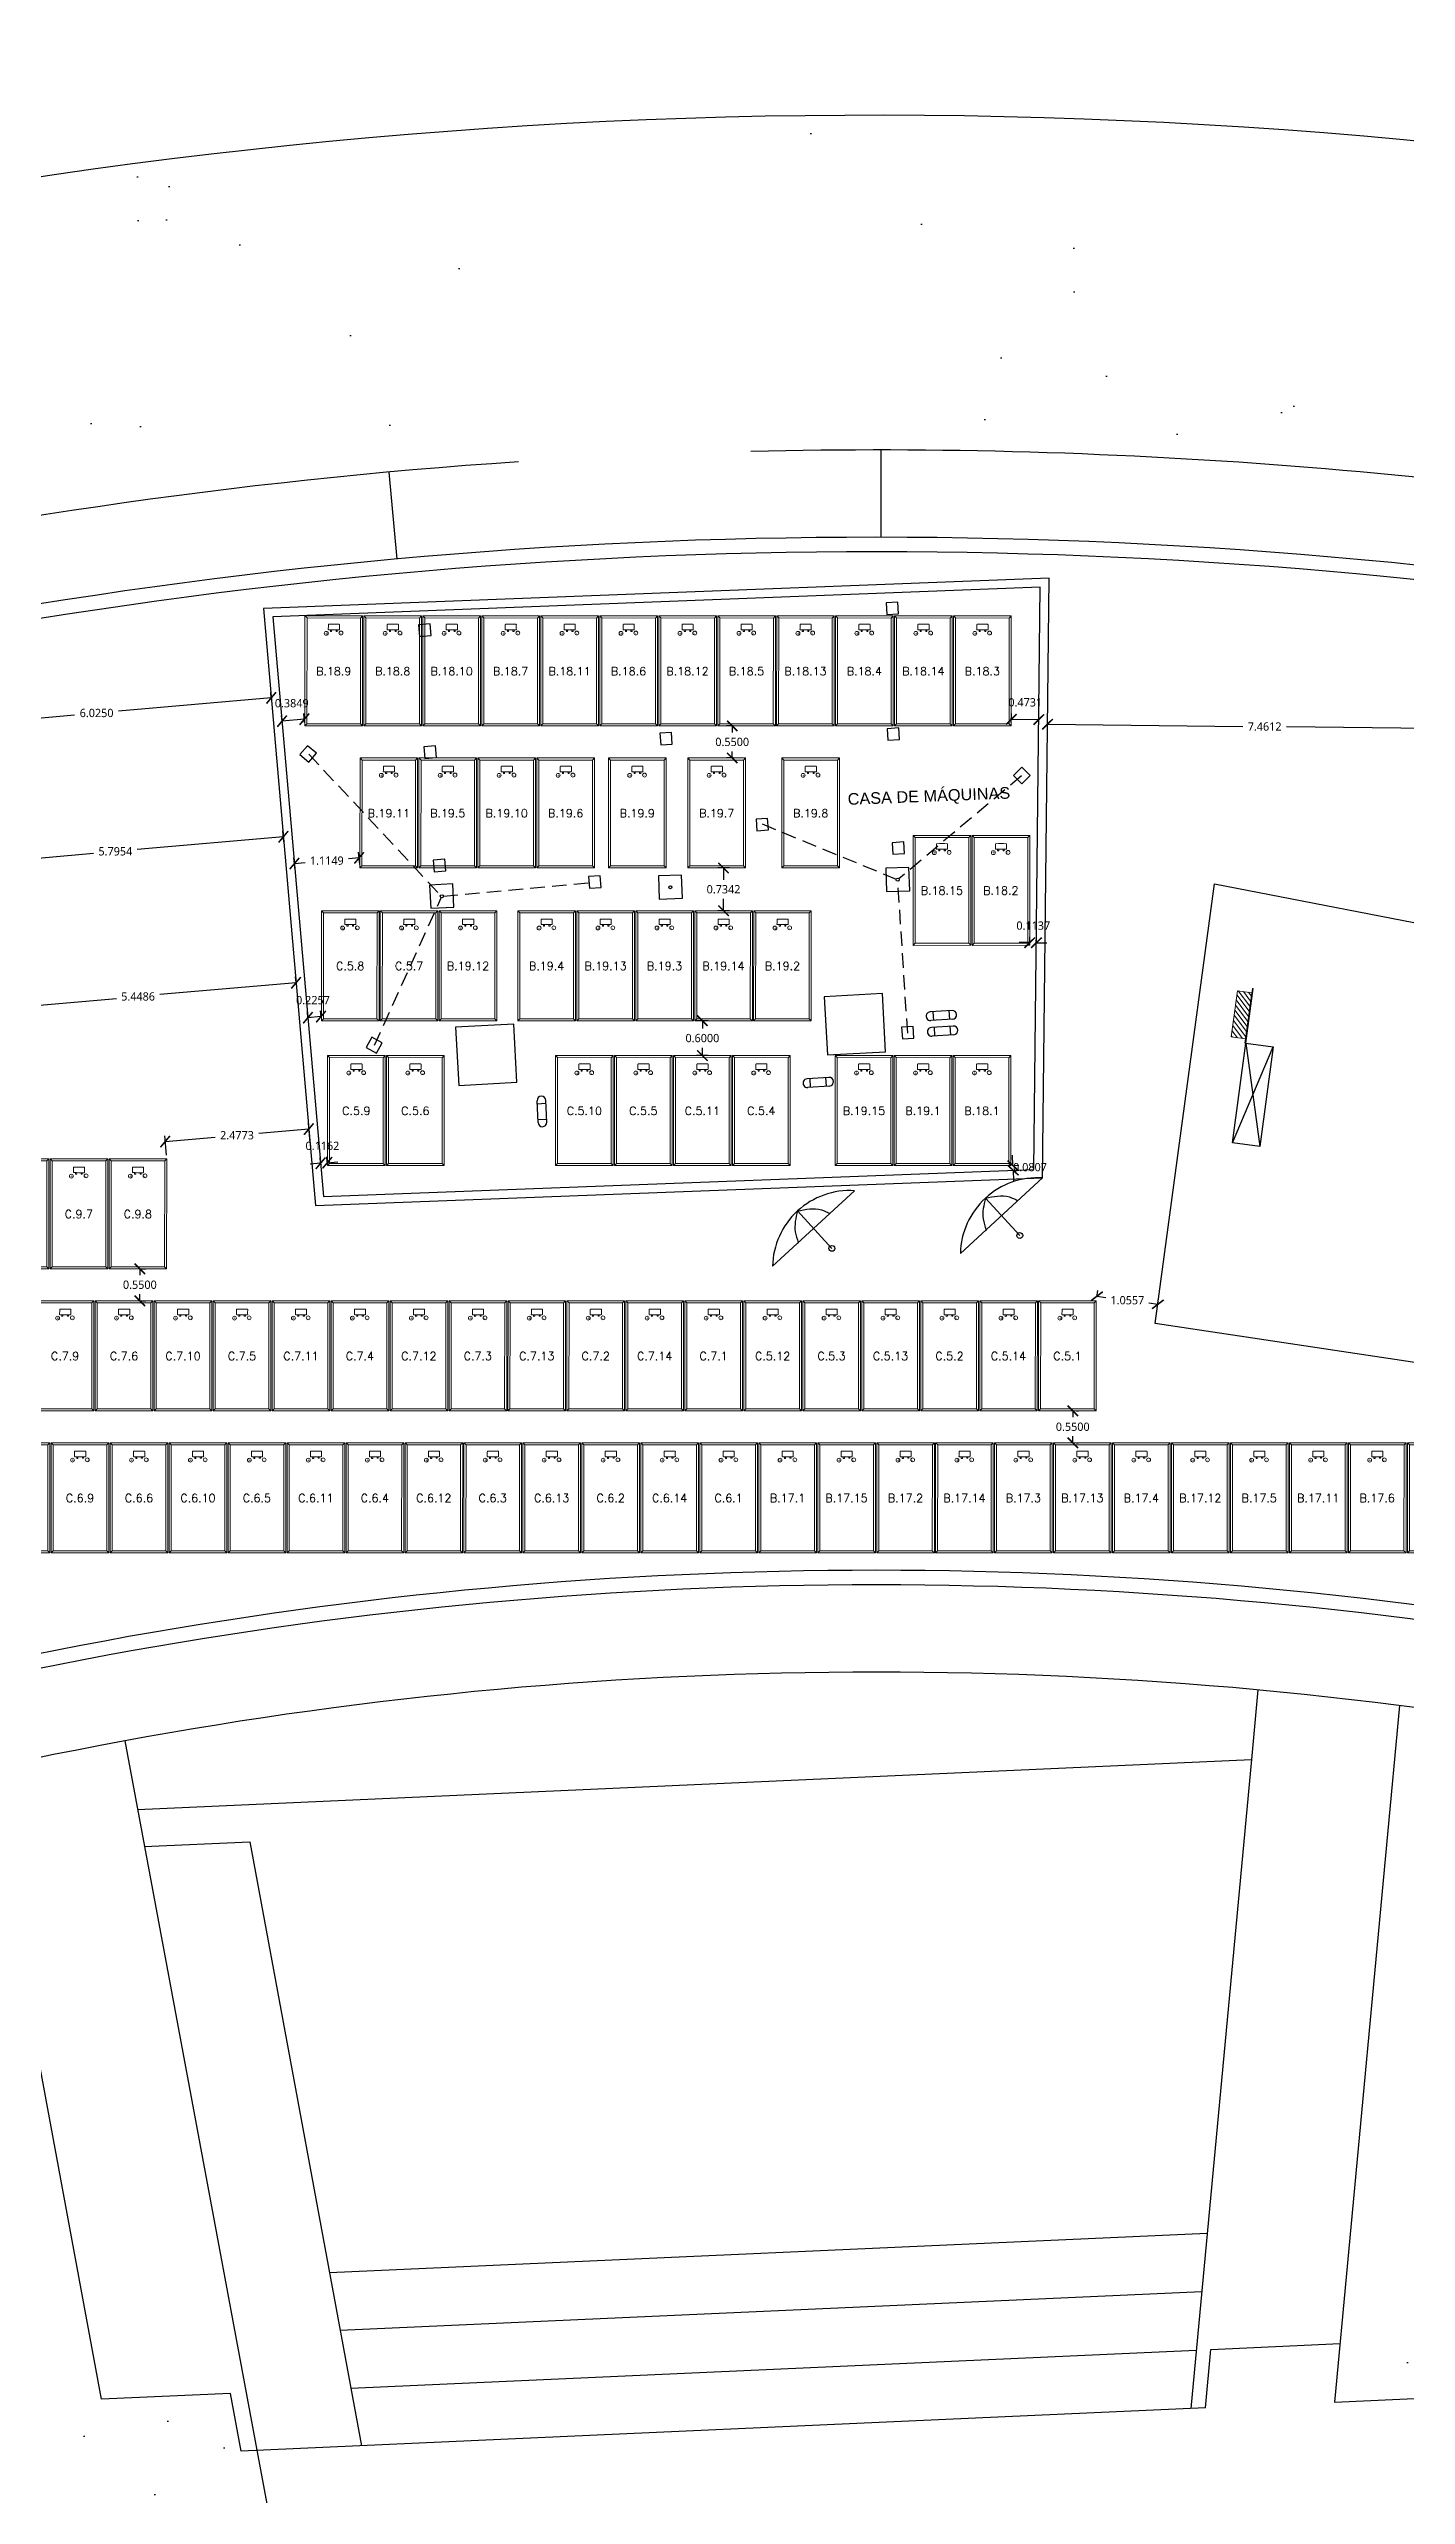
# Model space of a CAD drawing. Header units: metres. Extents: x 399 to 2240, y -1398 to 399.
# Drawn here: x 1957.13 to 1980.45, y -1216.19 to -1174.16 of the extents above; entities that cross this region are included whole.
import ezdxf

# ---------------------------------------------------------------- set-up
doc = ezdxf.new("R2010")
doc.units = ezdxf.units.M
doc.header["$MEASUREMENT"] = 0
doc.linetypes.add('HIDDEN', pattern=[0.375, 0.25, -0.125])
doc.layers.get('0').update_dxf_attribs({"linetype": 'CONTINUOUS'})
doc.layers.get('Defpoints').update_dxf_attribs({"linetype": 'CONTINUOUS'})
for name, color, linetype in [('ARQUITETURA', 253, 'CONTINUOUS'), ('Cota', 10, 'CONTINUOUS'), ('MÓDULOS FV', 7, 'CONTINUOUS'), ('SHAFT', 6, 'CONTINUOUS')]:
    doc.layers.add(name, color=color, linetype=linetype)
for name, color, linetype, lineweight in [('MOD_ALOCADOS_A', 5, 'CONTINUOUS', 9), ('MODULOS_PV', 2, 'CONTINUOUS', 9), ('String Box', 3, 'CONTINUOUS', 9)]:
    doc.layers.add(name, color=color, linetype=linetype, lineweight=lineweight)
doc.styles.add('ENGECAD', font='arial.ttf')
doc.styles.add('R120-500', font='romans.shx', dxfattribs={"height": 1.5})
doc.styles.add('Verdana', font='ebrima.ttf', dxfattribs={"height": 0.142547})
doc.dimstyles.get("Standard").update_dxf_attribs({"dimtxt": 0.18, "dimasz": 0.18, "dimexe": 0.18, "dimexo": 0.0625, "dimgap": 0.09, "dimtad": 0, "dimtih": 1, "dimtoh": 1, "dimdec": 4, "dimzin": 0, "dimdsep": 46, "dimtxsty": 'Standard', "dimcen": 0.09, "dimadec": 0, "dimazin": 0, "dimtfac": 1, "dimtdec": 4, "dimtofl": 0, "dimtmove": 0, "dimatfit": 3, "dimfxl": 1, "dimtolj": 1, "dimtzin": 0, "dimarcsym": 0})
pattern_1 = [(350.62296, (1466.5355, -762.2295), (4.08992, 4.08927), [0, -4.56, 0, -5.1, 0, -4.875]), (320.623, (1466.5355, -762.2295), (9.808834, 1.91215), [0, -2.46, 0, -4.11, 0, -1.575]), (280.62296, (1464.013, -759.536), (6.39856, -6.807323), [0, -1.5, 0, -5.4, 0, -7.05]), (270.623, (1464.013, -759.536), (8.08648, -4.78256), [0, -0.75, 0, -3.54, 0, -4.05])]

# ---------------------------------------------------------------- blocks, each defined once
blk = doc.blocks.new('modulo')
at = {"layer": 'MODULOS_PV', "color": 8}
for p, q in [((-0.751, 2.014), (-0.753, 2.063)), ((-1.381, 1.342), (-1.43, 1.34)), ((0.577, 0.769), (0.626, 0.771)), ((-0.053, 0.097), (-0.051, 0.048))]:
    blk.add_line(p, q, dxfattribs=at)
for points in [[(-1.43, 1.34), (-0.753, 2.063), (0.626, 0.771), (-0.051, 0.048)], [(-1.381, 1.342), (-0.751, 2.014), (0.577, 0.769), (-0.053, 0.097)]]:
    blk.add_lwpolyline(points, close=True, dxfattribs=at)
for points in [[(-0.956, 1.498), (-0.935, 1.478), (-0.922, 1.492), (-0.943, 1.512)], [(-0.878, 1.581), (-0.857, 1.562), (-0.87, 1.548), (-0.891, 1.567)]]:
    blk.add_lwpolyline(points, dxfattribs=at)
at = {"layer": 'MODULOS_PV', "color": 1}
blk.add_circle((-0.963, 1.403), 0.0332, dxfattribs=at)
at = {"layer": 'MODULOS_PV', "color": 8}
blk.add_circle((-0.793, 1.591), 0.0332, dxfattribs=at)
blk.add_open_spline([(-0.986, 1.473), (-1.006, 1.493), (-1.027, 1.512), (-1.048, 1.532), (-1.048, 1.532), (-1.049, 1.534), (-1.049, 1.536), (-1.048, 1.538), (-1.048, 1.539), (-1.007, 1.583), (-0.966, 1.627), (-0.925, 1.67), (-0.924, 1.671), (-0.922, 1.672), (-0.919, 1.672), (-0.918, 1.671), (-0.917, 1.671), (-0.897, 1.652), (-0.876, 1.632), (-0.855, 1.613), (-0.855, 1.612), (-0.854, 1.611), (-0.854, 1.608), (-0.855, 1.606), (-0.855, 1.605), (-0.896, 1.561), (-0.937, 1.518), (-0.978, 1.474), (-0.979, 1.473), (-0.981, 1.472), (-0.984, 1.472), (-0.985, 1.473), (-0.986, 1.473)], degree=3, knots=[0, 0, 0, 0, 1, 1, 1, 1.002534, 1.003925, 1.008052, 1.008052, 1.008052, 2.008052, 2.008052, 2.008052, 2.012179, 2.01357, 2.016104, 2.016104, 2.016104, 3.016104, 3.016104, 3.016104, 3.018638, 3.02003, 3.024156, 3.024156, 3.024156, 4.024156, 4.024156, 4.024156, 4.028283, 4.029675, 4.032208, 4.032208, 4.032208, 4.032208], dxfattribs=at)
at = {"layer": 'MODULOS_PV', "color": 1, "insert": (-0.997, 1.409), "char_height": 0.0572, "width": 0.10748, "attachment_point": 1, "rotation": 46.8722}
blk.add_mtext('+', dxfattribs=at)
at = {"layer": 'MODULOS_PV', "color": 8, "insert": (-0.827, 1.597), "char_height": 0.0572, "width": 0.10748, "attachment_point": 1, "rotation": 46.8722}
blk.add_mtext('-', dxfattribs=at)
blk = doc.blocks.new('_ArchTick')
at = {"color": 0, "linetype": 'ByBlock', "const_width": 0.15}
blk.add_lwpolyline([(-0.5, -0.5), (0.5, 0.5)], dxfattribs=at)
blk = doc.blocks.new('*D1115')
at = {"layer": 'Cota', "color": 0, "lineweight": -2, "transparency": 16777216}
for p, q in [((1974.286, -1185.765), (1974.287, -1185.662)), ((1974.286, -1185.762), (1977.641, -1185.799)), ((1981.747, -1185.843), (1978.393, -1185.807)), ((1981.747, -1185.846), (1981.748, -1185.743))]:
    blk.add_line(p, q, dxfattribs=at)
at = {"layer": 'Defpoints', "color": 0, "transparency": 16777216}
for p in [(1974.286, -1185.762), (1974.286, -1185.827), (1981.746, -1185.909)]:
    blk.add_point(p, dxfattribs=at)
at = {"layer": 'Cota', "color": 0, "lineweight": -2, "transparency": 16777216, "xscale": 0.18, "yscale": 0.18, "zscale": 0.18}
for p, rotation in [((1974.286, -1185.762), 179.3739300210051), ((1981.747, -1185.843), 359.3739300210051)]:
    blk.add_blockref('_ArchTick', p, dxfattribs=dict(at, rotation=rotation))
at = {"layer": 'Cota', "color": 0, "transparency": 16777216, "insert": (1978.017, -1185.803), "char_height": 0.1425, "attachment_point": 5, "style": 'Verdana'}
blk.add_mtext('\\A1;7.4612', dxfattribs=at)
blk = doc.blocks.new('*D1116')
at = {"layer": 'Cota', "color": 0, "lineweight": -2, "transparency": 16777216}
for p, q in [((1961.14, -1185.763), (1961.127, -1185.61)), ((1961.523, -1185.73), (1961.51, -1185.577)), ((1961.519, -1185.676), (1961.135, -1185.71))]:
    blk.add_line(p, q, dxfattribs=at)
at = {"layer": 'Defpoints', "color": 0, "transparency": 16777216}
for p in [(1961.135, -1185.71), (1961.145, -1185.826), (1961.529, -1185.792)]:
    blk.add_point(p, dxfattribs=at)
at = {"layer": 'Cota', "color": 0, "lineweight": -2, "transparency": 16777216, "xscale": 0.18, "yscale": 0.18, "zscale": 0.18}
for p, rotation in [((1961.135, -1185.71), 184.9795031163416), ((1961.519, -1185.676), 4.979503116341633)]:
    blk.add_blockref('_ArchTick', p, dxfattribs=dict(at, rotation=rotation))
at = {"layer": 'Cota', "color": 0, "transparency": 16777216, "insert": (1961.302, -1185.402), "char_height": 0.1425, "attachment_point": 5, "style": 'Verdana'}
blk.add_mtext('\\A1;0.3849', dxfattribs=at)
blk = doc.blocks.new('*D1117')
at = {"layer": 'Cota', "color": 0, "lineweight": -2, "transparency": 16777216}
for p, q in [((1973.663, -1185.73), (1973.665, -1185.577)), ((1974.137, -1185.735), (1974.138, -1185.582)), ((1973.664, -1185.677), (1974.137, -1185.682))]:
    blk.add_line(p, q, dxfattribs=at)
at = {"layer": 'Defpoints', "color": 0, "transparency": 16777216}
for p in [(1973.663, -1185.792), (1974.136, -1185.797), (1974.137, -1185.682)]:
    blk.add_point(p, dxfattribs=at)
at = {"layer": 'Cota', "color": 0, "lineweight": -2, "transparency": 16777216, "xscale": 0.18, "yscale": 0.18, "zscale": 0.18}
for p, rotation in [((1973.664, -1185.677), 179.3738362787324), ((1974.137, -1185.682), 359.3738362787325)]:
    blk.add_blockref('_ArchTick', p, dxfattribs=dict(at, rotation=rotation))
at = {"layer": 'Cota', "color": 0, "transparency": 16777216, "insert": (1973.904, -1185.387), "char_height": 0.1425, "attachment_point": 5, "style": 'Verdana'}
blk.add_mtext('\\A1;0.4731', dxfattribs=at)
blk = doc.blocks.new('*D1118')
at = {"layer": 'Cota', "color": 0, "lineweight": -2, "transparency": 16777216}
for p, q in [((1961.358, -1188.267), (1961.34, -1188.056)), ((1961.348, -1188.156), (1961.534, -1188.139)), ((1962.459, -1188.059), (1962.274, -1188.075)), ((1962.469, -1188.17), (1962.45, -1187.959))]:
    blk.add_line(p, q, dxfattribs=at)
at = {"layer": 'Defpoints', "color": 0, "transparency": 16777216}
for p in [(1961.348, -1188.156), (1961.363, -1188.329), (1962.474, -1188.232)]:
    blk.add_point(p, dxfattribs=at)
at = {"layer": 'Cota', "color": 0, "lineweight": -2, "transparency": 16777216, "xscale": 0.18, "yscale": 0.18, "zscale": 0.18}
for p, rotation in [((1961.348, -1188.156), 184.9795031163366), ((1962.459, -1188.059), 4.979503116336517)]:
    blk.add_blockref('_ArchTick', p, dxfattribs=dict(at, rotation=rotation))
at = {"layer": 'Cota', "color": 0, "transparency": 16777216, "insert": (1961.904, -1188.107), "char_height": 0.1425, "attachment_point": 5, "style": 'Verdana'}
blk.add_mtext('\\A1;1.1149', dxfattribs=at)
blk = doc.blocks.new('*D1119')
at = {"layer": 'Cota', "color": 0, "lineweight": -2, "transparency": 16777216}
for p, q in [((1961.58, -1190.814), (1961.571, -1190.706)), ((1961.805, -1190.794), (1961.795, -1190.686)), ((1961.804, -1190.786), (1961.579, -1190.805))]:
    blk.add_line(p, q, dxfattribs=at)
at = {"layer": 'Defpoints', "color": 0, "transparency": 16777216}
for p in [(1961.579, -1190.805), (1961.585, -1190.876), (1961.81, -1190.856)]:
    blk.add_point(p, dxfattribs=at)
at = {"layer": 'Cota', "color": 0, "lineweight": -2, "transparency": 16777216, "xscale": 0.18, "yscale": 0.18, "zscale": 0.18}
for p, rotation in [((1961.579, -1190.805), 184.9795031163287), ((1961.804, -1190.786), 4.979503116328683)]:
    blk.add_blockref('_ArchTick', p, dxfattribs=dict(at, rotation=rotation))
at = {"layer": 'Cota', "color": 0, "transparency": 16777216, "insert": (1961.666, -1190.504), "char_height": 0.1425, "attachment_point": 5, "style": 'Verdana'}
blk.add_mtext('\\A1;0.2257', dxfattribs=at)
blk = doc.blocks.new('*D1120')
at = {"layer": 'Cota', "color": 0, "lineweight": -2, "transparency": 16777216}
for p, q in [((1961.796, -1193.294), (1961.788, -1193.206)), ((1961.912, -1193.284), (1961.904, -1193.196)), ((1961.797, -1193.306), (1961.618, -1193.321)), ((1961.913, -1193.296), (1962.092, -1193.28))]:
    blk.add_line(p, q, dxfattribs=at)
at = {"layer": 'Defpoints', "color": 0, "transparency": 16777216}
for p in [(1961.797, -1193.306), (1961.802, -1193.356), (1961.917, -1193.346)]:
    blk.add_point(p, dxfattribs=at)
at = {"layer": 'Cota', "color": 0, "lineweight": -2, "transparency": 16777216, "xscale": 0.18, "yscale": 0.18, "zscale": 0.18}
for p, rotation in [((1961.797, -1193.306), 4.979503116358013), ((1961.913, -1193.296), 184.979503116358)]:
    blk.add_blockref('_ArchTick', p, dxfattribs=dict(at, rotation=rotation))
at = {"layer": 'Cota', "color": 0, "transparency": 16777216, "insert": (1961.829, -1193.008), "char_height": 0.1425, "attachment_point": 5, "style": 'Verdana'}
blk.add_mtext('\\A1;0.1162', dxfattribs=at)
blk = doc.blocks.new('*D1121')
at = {"layer": 'Cota', "color": 0, "lineweight": -2, "transparency": 16777216}
for p, q in [((1973.693, -1193.345), (1973.686, -1193.165)), ((1973.696, -1193.426), (1973.703, -1193.606)), ((1973.719, -1193.344), (1973.793, -1193.341)), ((1973.722, -1193.425), (1973.796, -1193.422))]:
    blk.add_line(p, q, dxfattribs=at)
at = {"layer": 'Defpoints', "color": 0, "transparency": 16777216}
for p in [(1973.657, -1193.346), (1973.66, -1193.427), (1973.696, -1193.426)]:
    blk.add_point(p, dxfattribs=at)
at = {"layer": 'Cota', "color": 0, "lineweight": -2, "transparency": 16777216, "xscale": 0.18, "yscale": 0.18, "zscale": 0.18}
for p, rotation in [((1973.693, -1193.345), 272.1851738115699), ((1973.696, -1193.426), 92.18517381156987)]:
    blk.add_blockref('_ArchTick', p, dxfattribs=dict(at, rotation=rotation))
at = {"layer": 'Cota', "color": 0, "transparency": 16777216, "insert": (1973.986, -1193.374), "char_height": 0.1425, "attachment_point": 5, "style": 'Verdana'}
blk.add_mtext('\\A1;0.0807', dxfattribs=at)
blk = doc.blocks.new('*D1122')
at = {"layer": 'Cota', "color": 0, "lineweight": -2, "transparency": 16777216}
for p, q in [((1968.459, -1190.856), (1968.257, -1190.856)), ((1968.357, -1190.856), (1968.357, -1190.993)), ((1968.459, -1191.456), (1968.257, -1191.456)), ((1968.357, -1191.456), (1968.357, -1191.32))]:
    blk.add_line(p, q, dxfattribs=at)
at = {"layer": 'Defpoints', "color": 0, "transparency": 16777216}
for p in [(1968.522, -1190.856), (1968.357, -1191.456), (1968.522, -1191.456)]:
    blk.add_point(p, dxfattribs=at)
at = {"layer": 'Cota', "color": 0, "lineweight": -2, "transparency": 16777216, "xscale": 0.18, "yscale": 0.18, "zscale": 0.18}
for p, rotation in [((1968.357, -1190.856), 90.00005878966572), ((1968.357, -1191.456), 270.0000587896657)]:
    blk.add_blockref('_ArchTick', p, dxfattribs=dict(at, rotation=rotation))
at = {"layer": 'Cota', "color": 0, "transparency": 16777216, "insert": (1968.357, -1191.156), "char_height": 0.1425, "attachment_point": 5, "style": 'Verdana'}
blk.add_mtext('\\A1;0.6000', dxfattribs=at)
blk = doc.blocks.new('*D1123')
at = {"layer": 'Cota', "color": 0, "lineweight": -2, "transparency": 16777216}
for p, q in [((1968.824, -1188.232), (1968.62, -1188.232)), ((1968.72, -1188.232), (1968.72, -1188.436)), ((1968.824, -1188.966), (1968.62, -1188.966)), ((1968.72, -1188.966), (1968.72, -1188.763))]:
    blk.add_line(p, q, dxfattribs=at)
at = {"layer": 'Defpoints', "color": 0, "transparency": 16777216}
for p in [(1968.887, -1188.232), (1968.72, -1188.966), (1968.887, -1188.966)]:
    blk.add_point(p, dxfattribs=at)
at = {"layer": 'Cota', "color": 0, "lineweight": -2, "transparency": 16777216, "xscale": 0.18, "yscale": 0.18, "zscale": 0.18}
for p, rotation in [((1968.72, -1188.232), 90.00005878964402), ((1968.72, -1188.966), 270.000058789644)]:
    blk.add_blockref('_ArchTick', p, dxfattribs=dict(at, rotation=rotation))
at = {"layer": 'Cota', "color": 0, "transparency": 16777216, "insert": (1968.72, -1188.599), "char_height": 0.1425, "attachment_point": 5, "style": 'Verdana'}
blk.add_mtext('\\A1;0.7342', dxfattribs=at)
blk = doc.blocks.new('*D1124')
at = {"layer": 'Cota', "color": 0, "lineweight": -2, "transparency": 16777216}
for p, q in [((1968.888, -1185.792), (1968.769, -1185.792)), ((1968.869, -1185.792), (1968.869, -1185.903)), ((1968.888, -1186.342), (1968.769, -1186.342)), ((1968.869, -1186.342), (1968.869, -1186.231))]:
    blk.add_line(p, q, dxfattribs=at)
at = {"layer": 'Defpoints', "color": 0, "transparency": 16777216}
for p in [(1968.95, -1185.792), (1968.869, -1186.342), (1968.95, -1186.342)]:
    blk.add_point(p, dxfattribs=at)
at = {"layer": 'Cota', "color": 0, "lineweight": -2, "transparency": 16777216, "xscale": 0.18, "yscale": 0.18, "zscale": 0.18}
for p, rotation in [((1968.869, -1185.792), 90.0000587896794), ((1968.869, -1186.342), 270.0000587896794)]:
    blk.add_blockref('_ArchTick', p, dxfattribs=dict(at, rotation=rotation))
at = {"layer": 'Cota', "color": 0, "transparency": 16777216, "insert": (1968.869, -1186.067), "char_height": 0.1425, "attachment_point": 5, "style": 'Verdana'}
blk.add_mtext('\\A1;0.5500', dxfattribs=at)
blk = doc.blocks.new('*D1125')
at = {"layer": 'Cota', "color": 0, "lineweight": -2, "transparency": 16777216}
for p, q in [((1973.982, -1189.499), (1973.983, -1189.415)), ((1974.095, -1189.5), (1974.096, -1189.417)), ((1973.981, -1189.515), (1973.801, -1189.513)), ((1974.095, -1189.517), (1974.275, -1189.519))]:
    blk.add_line(p, q, dxfattribs=at)
at = {"layer": 'Defpoints', "color": 0, "transparency": 16777216}
for p in [(1973.981, -1189.561), (1974.095, -1189.517), (1974.095, -1189.563)]:
    blk.add_point(p, dxfattribs=at)
at = {"layer": 'Cota', "color": 0, "lineweight": -2, "transparency": 16777216, "xscale": 0.18, "yscale": 0.18, "zscale": 0.18}
for p, rotation in [((1973.981, -1189.515), 359.3738362787262), ((1974.095, -1189.517), 179.3738362787262)]:
    blk.add_blockref('_ArchTick', p, dxfattribs=dict(at, rotation=rotation))
at = {"layer": 'Cota', "color": 0, "transparency": 16777216, "insert": (1974.042, -1189.223), "char_height": 0.1425, "attachment_point": 5, "style": 'Verdana'}
blk.add_mtext('\\A1;0.1137', dxfattribs=at)
blk = doc.blocks.new('*D1126')
at = {"layer": 'Cota', "color": 0, "lineweight": -2, "transparency": 16777216}
for p, q in [((1975.133, -1195.607), (1975.149, -1195.491)), ((1975.135, -1195.59), (1975.288, -1195.61)), ((1976.182, -1195.73), (1976.029, -1195.71)), ((1976.179, -1195.747), (1976.195, -1195.631))]:
    blk.add_line(p, q, dxfattribs=at)
at = {"layer": 'Defpoints', "color": 0, "transparency": 16777216}
for p in [(1975.125, -1195.669), (1976.182, -1195.73), (1976.171, -1195.809)]:
    blk.add_point(p, dxfattribs=at)
at = {"layer": 'Cota', "color": 0, "lineweight": -2, "transparency": 16777216, "xscale": 0.18, "yscale": 0.18, "zscale": 0.18}
for p, rotation in [((1975.135, -1195.59), 172.3439413442894), ((1976.182, -1195.73), 352.3439413442894)]:
    blk.add_blockref('_ArchTick', p, dxfattribs=dict(at, rotation=rotation))
at = {"layer": 'Cota', "color": 0, "transparency": 16777216, "insert": (1975.659, -1195.66), "char_height": 0.1425, "attachment_point": 5, "style": 'Verdana'}
blk.add_mtext('\\A1;1.0557', dxfattribs=at)
blk = doc.blocks.new('*D1130')
at = {"layer": 'Cota', "color": 0, "lineweight": -2, "transparency": 16777216}
for p, q in [((1974.72, -1197.559), (1974.72, -1197.67)), ((1974.782, -1197.559), (1974.82, -1197.559)), ((1974.72, -1198.109), (1974.72, -1197.997)), ((1974.782, -1198.109), (1974.82, -1198.109))]:
    blk.add_line(p, q, dxfattribs=at)
at = {"layer": 'Defpoints', "color": 0, "transparency": 16777216}
for p in [(1974.72, -1197.559), (1974.72, -1198.109), (1974.72, -1198.109)]:
    blk.add_point(p, dxfattribs=at)
at = {"layer": 'Cota', "color": 0, "lineweight": -2, "transparency": 16777216, "xscale": 0.18, "yscale": 0.18, "zscale": 0.18}
for p, rotation in [((1974.72, -1197.559), 90.00005878966621), ((1974.72, -1198.109), 270.0000587896662)]:
    blk.add_blockref('_ArchTick', p, dxfattribs=dict(at, rotation=rotation))
at = {"layer": 'Cota', "color": 0, "transparency": 16777216, "insert": (1974.72, -1197.834), "char_height": 0.1425, "attachment_point": 5, "style": 'Verdana'}
blk.add_mtext('\\A1;0.5500', dxfattribs=at)
blk = doc.blocks.new('*D1131')
at = {"layer": 'Cota', "color": 0, "lineweight": -2, "transparency": 16777216}
for p, q in [((1958.692, -1195.119), (1958.692, -1195.23)), ((1958.72, -1195.119), (1958.792, -1195.119)), ((1958.692, -1195.669), (1958.692, -1195.557)), ((1958.72, -1195.669), (1958.792, -1195.669))]:
    blk.add_line(p, q, dxfattribs=at)
at = {"layer": 'Defpoints', "color": 0, "transparency": 16777216}
for p in [(1958.658, -1195.119), (1958.658, -1195.669), (1958.692, -1195.669)]:
    blk.add_point(p, dxfattribs=at)
at = {"layer": 'Cota', "color": 0, "lineweight": -2, "transparency": 16777216, "xscale": 0.18, "yscale": 0.18, "zscale": 0.18}
for p, rotation in [((1958.692, -1195.119), 90.0000587896729), ((1958.692, -1195.669), 270.0000587896729)]:
    blk.add_blockref('_ArchTick', p, dxfattribs=dict(at, rotation=rotation))
at = {"layer": 'Cota', "color": 0, "transparency": 16777216, "insert": (1958.692, -1195.394), "char_height": 0.1425, "attachment_point": 5, "style": 'Verdana'}
blk.add_mtext('\\A1;0.5500', dxfattribs=at)
blk = doc.blocks.new('*D1174')
at = {"layer": 'Cota', "color": 0, "lineweight": -2, "transparency": 16777216}
for p, q in [((1961.595, -1192.718), (1960.735, -1192.793)), ((1961.616, -1192.951), (1961.587, -1192.618)), ((1959.148, -1193.166), (1959.119, -1192.833)), ((1959.127, -1192.933), (1959.988, -1192.858))]:
    blk.add_line(p, q, dxfattribs=at)
at = {"layer": 'Defpoints', "color": 0, "transparency": 16777216}
for p in [(1961.595, -1192.718), (1959.153, -1193.229), (1961.621, -1193.014)]:
    blk.add_point(p, dxfattribs=at)
at = {"layer": 'Cota', "color": 0, "lineweight": -2, "transparency": 16777216, "xscale": 0.18, "yscale": 0.18, "zscale": 0.18}
for p, rotation in [((1961.595, -1192.718), 4.978301629364568), ((1959.127, -1192.933), 184.9783016293646)]:
    blk.add_blockref('_ArchTick', p, dxfattribs=dict(at, rotation=rotation))
at = {"layer": 'Cota', "color": 0, "transparency": 16777216, "insert": (1960.361, -1192.825), "char_height": 0.1425, "attachment_point": 5, "style": 'Verdana'}
blk.add_mtext('\\A1;2.4773', dxfattribs=at)
blk = doc.blocks.new('*D1175')
at = {"layer": 'Cota', "color": 0, "lineweight": -2, "transparency": 16777216}
for p, q in [((1961.376, -1190.205), (1959.036, -1190.408)), ((1961.381, -1190.254), (1961.368, -1190.105)), ((1955.953, -1190.726), (1955.94, -1190.578)), ((1955.948, -1190.677), (1958.288, -1190.474))]:
    blk.add_line(p, q, dxfattribs=at)
at = {"layer": 'Defpoints', "color": 0, "transparency": 16777216}
for p in [(1961.376, -1190.205), (1961.386, -1190.316), (1955.958, -1190.789)]:
    blk.add_point(p, dxfattribs=at)
at = {"layer": 'Cota', "color": 0, "lineweight": -2, "transparency": 16777216, "xscale": 0.18, "yscale": 0.18, "zscale": 0.18}
for p, rotation in [((1961.376, -1190.205), 4.978301629367735), ((1955.948, -1190.677), 184.9783016293677)]:
    blk.add_blockref('_ArchTick', p, dxfattribs=dict(at, rotation=rotation))
at = {"layer": 'Cota', "color": 0, "transparency": 16777216, "insert": (1958.662, -1190.441), "char_height": 0.1425, "attachment_point": 5, "style": 'Verdana'}
blk.add_mtext('\\A1;5.4486', dxfattribs=at)
blk = doc.blocks.new('*D1176')
at = {"layer": 'Cota', "color": 0, "lineweight": -2, "transparency": 16777216}
for p, q in [((1961.158, -1187.696), (1958.646, -1187.915)), ((1961.165, -1187.784), (1961.149, -1187.596)), ((1955.392, -1188.286), (1955.376, -1188.099)), ((1955.384, -1188.199), (1957.896, -1187.98))]:
    blk.add_line(p, q, dxfattribs=at)
at = {"layer": 'Defpoints', "color": 0, "transparency": 16777216}
for p in [(1961.158, -1187.696), (1961.171, -1187.846), (1955.397, -1188.349)]:
    blk.add_point(p, dxfattribs=at)
at = {"layer": 'Cota', "color": 0, "lineweight": -2, "transparency": 16777216, "xscale": 0.18, "yscale": 0.18, "zscale": 0.18}
for p, rotation in [((1961.158, -1187.696), 4.978301629366896), ((1955.384, -1188.199), 184.9783016293669)]:
    blk.add_blockref('_ArchTick', p, dxfattribs=dict(at, rotation=rotation))
at = {"layer": 'Cota', "color": 0, "transparency": 16777216, "insert": (1958.271, -1187.947), "char_height": 0.1425, "attachment_point": 5, "style": 'Verdana'}
blk.add_mtext('\\A1;5.7954', dxfattribs=at)
blk = doc.blocks.new('*D1177')
at = {"layer": 'Cota', "color": 0, "lineweight": -2, "transparency": 16777216}
for p, q in [((1960.951, -1185.324), (1960.941, -1185.209)), ((1954.948, -1185.832), (1957.572, -1185.603)), ((1960.95, -1185.309), (1958.325, -1185.538)), ((1954.949, -1185.846), (1954.939, -1185.732))]:
    blk.add_line(p, q, dxfattribs=at)
at = {"layer": 'Defpoints', "color": 0, "transparency": 16777216}
for p in [(1960.95, -1185.309), (1960.957, -1185.386), (1954.954, -1185.909)]:
    blk.add_point(p, dxfattribs=at)
at = {"layer": 'Cota', "color": 0, "lineweight": -2, "transparency": 16777216, "xscale": 0.18, "yscale": 0.18, "zscale": 0.18}
for p, rotation in [((1960.95, -1185.309), 4.978301629366324), ((1954.948, -1185.832), 184.9783016293663)]:
    blk.add_blockref('_ArchTick', p, dxfattribs=dict(at, rotation=rotation))
at = {"layer": 'Cota', "color": 0, "transparency": 16777216, "insert": (1957.949, -1185.57), "char_height": 0.1425, "attachment_point": 5, "style": 'Verdana'}
blk.add_mtext('\\A1;6.0250', dxfattribs=at)

msp = doc.modelspace()

# ---------------------------------------------------------------- hatches: boundary and pattern name
at = {"layer": 'ARQUITETURA'}
h = msp.add_hatch(dxfattribs=at)
h.set_pattern_fill('AR-SAND', color=116, scale=3, angle=-46.87704, style=0)
h.set_pattern_definition(pattern_1)
h.paths.add_polyline_path([(2008.00071, -1145.11471), (2011.52167, -1146.14201), (2011.58823, -1145.78655)])
h.paths.add_polyline_path([(2011.50994, -1146.20466), (2005.92593, -1176.01071), (2009.51758, -1156.84434), (2009.51754, -1156.84433), (2011.28916, -1147.38364)])
edge = h.paths.add_edge_path()
edge.add_line((1981.15651, -1171.77599), (1975.18458, -1171.19626))
edge.add_line((1975.18458, -1171.19626), (1977.01386, -1152.35226))
edge.add_line((1977.01386, -1152.35226), (1946.45592, -1159.90345))
edge.add_line((1946.45592, -1159.90345), (1949.83932, -1173.59435))
edge.add_arc((1971.32536, -1273.04993), 101.75, 84.4553969, 102.1906354, ccw=False)
h = msp.add_hatch(dxfattribs=at)
h.set_pattern_fill('AR-SAND', color=116, scale=3, angle=-46.87704, style=0)
h.set_pattern_definition(pattern_1)
h.paths.add_polyline_path([(1968.9397, -1175.47667), (1969.02601, -1177.39605), (1972.99156, -1177.31443), (1980.86358, -1177.77619), (1990.30695, -1179.19009), (2001.35222, -1181.25851), (2001.722, -1179.29655), (1989.31795, -1176.97012), (1984.28414, -1176.06464), (1972.70691, -1175.34477)])
h.paths.add_polyline_path([(1965.02855, -1177.54241), (1964.94195, -1175.61665), (1962.44622, -1175.70403), (1953.48839, -1176.94111), (1938.94793, -1180.81781), (1927.11067, -1185.95896), (1914.8088, -1193.36291), (1907.47218, -1199.04206), (1908.83813, -1200.50058), (1915.41236, -1195.32092), (1922.39233, -1190.74792), (1929.65232, -1186.84424), (1937.161, -1183.60241), (1948.06103, -1180.16918), (1955.43574, -1178.62757)])
h = msp.add_hatch(dxfattribs=at)
h.set_pattern_fill('AR-SAND', color=116, scale=3, angle=-46.87704, style=0)
h.set_pattern_definition(pattern_1)
edge = h.paths.add_edge_path()
edge.add_arc((1971.32536, -1273.04993), 92, 93.8204068, 111.9076302)
edge.add_line((1936.99912, -1187.69356), (1937.55879, -1189.08524))
edge.add_arc((1971.32536, -1273.04993), 90.5, 111.9076302, 114.2035396)
edge.add_line((1934.22223, -1190.50535), (1933.60764, -1189.13704))
edge.add_arc((1971.32536, -1273.04993), 92, 114.2032815, 121.5740711)
edge.add_line((1923.15412, -1194.66924), (1910.16167, -1202.65415))
edge.add_line((1910.16167, -1202.65415), (1908.83813, -1200.50058))
edge.add_arc((1971.32536, -1273.04993), 95.75, 93.7716139, 130.738536, ccw=False)
edge.add_line((1965.02697, -1177.5073), (1965.19547, -1181.25437))
edge = h.paths.add_edge_path()
edge.add_arc((1971.32536, -1273.04993), 92, 79.3932378, 91.3290897)
edge.add_line((1969.19143, -1181.07468), (1969.02293, -1177.32761))
edge.add_arc((1971.32536, -1273.04993), 95.75, 79.3932378, 91.3778825, ccw=False)
edge.add_line((1988.94981, -1178.93595), (2001.35222, -1181.25851))
edge.add_line((2001.35222, -1181.25851), (2013.60856, -1210.0728))
edge.add_line((2013.60856, -1210.0728), (1999.37331, -1207.29136))
edge.add_line((1999.37331, -1207.29136), (1985.93382, -1214.28905))
edge.add_line((1985.93382, -1214.28905), (1979.21913, -1214.59099))
edge.add_line((1979.21913, -1214.59099), (1980.33647, -1202.62408))
edge.add_arc((1971.32536, -1273.04993), 71, 79.3932378, 82.708528, ccw=False)
edge.add_line((1984.39414, -1203.26306), (1999.54116, -1206.0996))
edge.add_arc((2068.68338, -1199.20868), 69.48476, 169.3932378, 185.6914692, ccw=False)
edge.add_line((2000.38586, -1186.41881), (1987.98346, -1184.09624))
edge.add_line((1987.98346, -1184.09624), (1988.25956, -1182.62187))
h = msp.add_hatch(dxfattribs=at)
h.set_pattern_fill('AR-SAND', color=116, scale=3, angle=-46.87704, style=0)
h.set_pattern_definition(pattern_1)
h.paths.add_polyline_path([(1966.8156, -1239.54825), (1965.86048, -1217.82655), (1961.18966, -1218.03192), (1960.70386, -1215.42359), (1960.43537, -1215.43567), (1960.25167, -1214.44292), (1958.03278, -1214.54269), (1956.02957, -1203.71711, 0.0836784), (1934.14973, -1212.56048), (1920.53894, -1220.92541), (1937.47351, -1248.4801)])
at = {"layer": 'String Box'}
h = msp.add_hatch(dxfattribs=at)
h.set_pattern_fill('ANSI31', color=256, scale=0.5, angle=262.343941)
h.set_pattern_definition([(307.343941, (2270.847284, -1512.28269), (0.049688031, 0.037912393), [])])
h.paths.add_polyline_path([(1977.7956, -1190.37537), (1977.54783, -1190.34206), (1977.44125, -1191.13493), (1977.68902, -1191.16823)])

# ---------------------------------------------------------------- linework, layer by layer
at = {"layer": 'ARQUITETURA'}
for p, q in [((1962.96949, -1181.43017), (1963.10573, -1182.92397)), ((1971.4242, -1181.04998), (1971.42259, -1182.54998)), ((1972.64584, -1190.68035), (1972.27164, -1190.7048)), ((1972.33131, -1190.85122), (1972.32153, -1190.70154)), ((1972.60572, -1190.83329), (1972.59594, -1190.68361)), ((1972.65562, -1190.83003), (1972.28142, -1190.85448)), ((1972.66654, -1190.94818), (1972.29234, -1190.97264)), ((1972.67632, -1191.09786), (1972.30212, -1191.12232)), ((1972.35201, -1191.11906), (1972.34223, -1190.96938)), ((1972.62643, -1191.10112), (1972.61665, -1190.95144)), ((1970.53033, -1191.83041), (1970.15613, -1191.85486)), ((1970.2158, -1192.00128), (1970.20602, -1191.8516)), ((1970.49022, -1191.98335), (1970.48044, -1191.83367)), ((1965.53335, -1192.60653), (1965.51765, -1192.23186)), ((1965.51974, -1192.28182), (1965.66961, -1192.27554)), ((1965.68322, -1192.60025), (1965.66752, -1192.22558)), ((1970.54011, -1191.98009), (1970.16591, -1192.00454)), ((1965.53126, -1192.55658), (1965.68113, -1192.55029)), ((1972.78986, -1194.85554), (1974.20106, -1193.55647)), ((1969.56121, -1195.07581), (1970.97241, -1193.77674)), ((1973.21903, -1193.90572), (1973.81035, -1194.54807)), ((1969.99038, -1194.12599), (1970.5817, -1194.76834)), ((1977.90093, -1202.35508), (1977.78937, -1203.54988)), ((1980.33647, -1202.62408), (1979.21913, -1214.59099)), ((1958.43286, -1203.23028), (1961.18966, -1218.03192)), ((1958.03278, -1214.54269), (1956.02957, -1203.71711)), ((1958.65266, -1204.41042), (1977.78937, -1203.54988)), ((1977.78919, -1203.55183), (1976.7481, -1214.70211)), ((1958.76696, -1205.04543), (1960.58242, -1204.96379)), ((1960.58242, -1204.96379), (1962.50297, -1215.34269)), ((1961.95186, -1212.36444), (1977.02967, -1211.68642)), ((1962.13556, -1213.35719), (1976.93582, -1212.69165)), ((1962.31927, -1214.34994), (1976.84196, -1213.69688)), ((1977.00025, -1214.69077), (1977.09411, -1213.68554)), ((1977.09411, -1213.68554), (1979.31299, -1213.58576)), ((1960.25167, -1214.44292), (1958.03278, -1214.54269)), ((1960.43537, -1215.43567), (1960.25167, -1214.44292)), ((1979.21913, -1214.59099), (1985.93382, -1214.28905)), ((1977.00025, -1214.69077), (1960.43537, -1215.43567))]:
    msp.add_line(p, q, dxfattribs=at)
at = {"layer": 'ARQUITETURA', "linetype": 'HIDDEN'}
for p, q in [((1961.59406, -1186.27505), (1963.85877, -1188.70188)), ((1973.84179, -1186.65033), (1971.73336, -1188.417)), ((1969.38141, -1187.47447), (1971.68823, -1188.42398)), ((1963.90614, -1188.7158), (1966.51592, -1188.47537)), ((1971.88418, -1191.06941), (1971.71464, -1188.46077)), ((1962.72491, -1191.27902), (1963.86863, -1188.7429))]:
    msp.add_line(p, q, dxfattribs=at)
at = {"layer": 'ARQUITETURA'}
for points in [[(1961.70979, -1194.0331), (1974.20106, -1193.55647), (1974.31368, -1183.25005), (1960.81594, -1183.77154)], [(1961.84693, -1193.87776), (1974.05262, -1193.41202), (1974.16197, -1183.40603), (1960.97892, -1183.91536)], [(1971.52555, -1183.87828), (1971.72512, -1183.86517), (1971.71201, -1183.6656), (1971.51244, -1183.67871)], [(1963.49505, -1184.25281), (1963.69435, -1184.23614), (1963.67768, -1184.03684), (1963.47837, -1184.05351)], [(1967.64013, -1186.11729), (1967.8397, -1186.10417), (1967.82659, -1185.9046), (1967.62702, -1185.91772)], [(1971.54413, -1186.03857), (1971.7437, -1186.02546), (1971.73059, -1185.82589), (1971.53102, -1185.839)], [(1961.44294, -1186.28507), (1961.59557, -1186.41432), (1961.72482, -1186.26169), (1961.57219, -1186.13244)], [(1963.58951, -1186.35069), (1963.78881, -1186.33401), (1963.77213, -1186.13471), (1963.57283, -1186.15139)], [(1973.98686, -1186.64441), (1973.84452, -1186.7849), (1973.70402, -1186.64256), (1973.84636, -1186.50207)], [(1969.29185, -1187.59224), (1969.49142, -1187.57913), (1969.47831, -1187.37956), (1969.27874, -1187.39267)], [(1963.74719, -1188.29682), (1963.9465, -1188.28014), (1963.92982, -1188.08084), (1963.73052, -1188.09751)], [(1971.62876, -1187.997), (1971.82833, -1187.98389), (1971.81522, -1187.78432), (1971.61565, -1187.79743)], [(1963.6897, -1188.92523), (1964.0892, -1188.9052), (1964.06918, -1188.5057), (1963.66968, -1188.52573)], [(1966.41587, -1188.5781), (1966.61544, -1188.56499), (1966.60232, -1188.36542), (1966.40275, -1188.37853)], [(1967.61391, -1188.76614), (1968.0137, -1188.75326), (1968.00082, -1188.35346), (1967.60103, -1188.36634)], [(1971.51935, -1188.63737), (1971.91914, -1188.62449), (1971.90626, -1188.22469), (1971.50647, -1188.23757)], [(1976.13779, -1196.05768), (1977.15349, -1188.50178), (1990.26593, -1191.05033), (1989.20905, -1198.02118)], [(1970.50599, -1191.44345), (1971.50451, -1191.38898), (1971.45004, -1190.39047), (1970.45153, -1190.44493)], [(1964.17134, -1191.96715), (1965.16986, -1191.91268), (1965.11539, -1190.91417), (1964.11688, -1190.96863)], [(1971.79297, -1191.16962), (1971.99254, -1191.15651), (1971.97943, -1190.95694), (1971.77986, -1190.97005)], [(1962.75768, -1191.41193), (1962.85468, -1191.23703), (1962.67977, -1191.14003), (1962.58278, -1191.31494)]]:
    msp.add_lwpolyline(points, close=True, dxfattribs=at)
for centre, radius in [((1967.80746, -1188.5629), 0.02669), ((1971.71291, -1188.43414), 0.02669), ((1963.8796, -1188.71857), 0.02669), ((1970.5817, -1194.76834), 0.05038), ((1973.81035, -1194.54807), 0.05038)]:
    msp.add_circle(centre, radius, dxfattribs=at)
for centre, radius, start, end in [((1971.32536, -1273.04993), 97.75, 79.3932378, 130.738536), ((1971.32536, -1273.04993), 92, 93.8204068, 111.9076302), ((1971.32536, -1273.04993), 92, 79.3932378, 91.3290897), ((1971.32536, -1273.04993), 90.5, 79.3932378, 121.5740711), ((1971.32536, -1273.04993), 90.25, 79.3932378, 121.5740711), ((1972.27653, -1190.77964), 0.075, 93.738669, 273.738669), ((1972.65073, -1190.75519), 0.075, 273.738669, 93.738669), ((1972.29723, -1191.04748), 0.075, 93.738669, 273.738669), ((1972.67143, -1191.02302), 0.075, 273.738669, 93.738669), ((1970.16102, -1191.9297), 0.075, 93.738669, 273.738669), ((1970.53522, -1191.90525), 0.075, 273.738669, 93.738669), ((1965.59258, -1192.22872), 0.075, 2.400066, 182.400066), ((1965.60829, -1192.60339), 0.075, 182.400066, 2.400066), ((1974.12036, -1194.88484), 1.33082, 86.523831, 178.738129), ((1970.89171, -1195.10512), 1.33082, 86.523831, 178.738129), ((1971.32536, -1273.04993), 72.75, 79.3932378, 121.5740711), ((1971.32536, -1273.04993), 72.5, 79.3932378, 121.5740711), ((1971.32536, -1273.04993), 71, 79.3932378, 121.5740811)]:
    msp.add_arc(centre, radius, start, end, dxfattribs=at)
for points in [[(1969.99038, -1194.12599), (1970.40191, -1194.1049), (1970.54647, -1194.16883)], [(1973.21903, -1193.90572), (1973.18085, -1194.26309), (1973.23142, -1194.44906), (1973.23448, -1194.46008)], [(1973.21903, -1193.90572), (1973.63056, -1193.88463), (1973.77512, -1193.94856)], [(1969.99038, -1194.12599), (1969.9522, -1194.48337), (1970.00277, -1194.66934), (1970.00583, -1194.68035)]]:
    msp.add_spline(points, degree=3, dxfattribs=at)
at = {"layer": 'SHAFT'}
for p, q in [((1977.46529, -1192.95264), (1978.16195, -1191.30658)), ((1977.695, -1191.24381), (1977.93224, -1193.01541))]:
    msp.add_line(p, q, dxfattribs=at)
msp.add_lwpolyline([(1977.46529, -1192.95264), (1977.695, -1191.24381), (1978.16195, -1191.30658), (1977.93224, -1193.01541)], close=True, dxfattribs=at)
at = {"layer": 'String Box'}
for points in [[(1977.7956, -1190.37537), (1977.68902, -1191.16823), (1977.44125, -1191.13493), (1977.54783, -1190.34206)], [(1977.82132, -1190.30405), (1977.695, -1191.24381), (1977.67915, -1191.24168), (1977.80548, -1190.30192)]]:
    msp.add_lwpolyline(points, close=True, dxfattribs=at)

# ---------------------------------------------------------------- block references
at = {"layer": 'MÓDULOS FV', "rotation": 313.12783086684}
for p in [(1961.52878, -1185.8622), (1962.54178, -1185.8622), (1963.55478, -1185.8622), (1964.56778, -1185.8622), (1965.58078, -1185.8622), (1966.59378, -1185.8622), (1967.60678, -1185.8622), (1968.61978, -1185.8622), (1969.63278, -1185.8622), (1970.64578, -1185.8622), (1971.65878, -1185.8622), (1972.67178, -1185.8622), (1962.47413, -1188.3022), (1963.48713, -1188.3022), (1964.50013, -1188.3022), (1965.51313, -1188.3022), (1966.74367, -1188.3022), (1968.10851, -1188.3022), (1969.72328, -1188.3022), (1971.97698, -1189.63143), (1972.98998, -1189.63143), (1961.81027, -1190.92637), (1962.82327, -1190.92637), (1963.83627, -1190.92637), (1965.18569, -1190.92637), (1966.19869, -1190.92637), (1967.21169, -1190.92637), (1968.22469, -1190.92637), (1969.23769, -1190.92637), (1961.91725, -1193.41637), (1962.93025, -1193.41637), (1965.83508, -1193.41637), (1966.84808, -1193.41637), (1967.86108, -1193.41637), (1968.87408, -1193.41637), (1970.63992, -1193.41637), (1971.65292, -1193.41637), (1972.66592, -1193.41637), (1956.13608, -1195.18872), (1957.14908, -1195.18872), (1958.16208, -1195.18872), (1955.89988, -1197.62872), (1956.91288, -1197.62872), (1957.92588, -1197.62872), (1958.93888, -1197.62872), (1959.95188, -1197.62872), (1960.96488, -1197.62872), (1961.97788, -1197.62872), (1962.99088, -1197.62872), (1964.00388, -1197.62872), (1965.01688, -1197.62872), (1966.02988, -1197.62872), (1967.04288, -1197.62872), (1968.05588, -1197.62872), (1969.06888, -1197.62872), (1970.08188, -1197.62872), (1971.09488, -1197.62872), (1972.10788, -1197.62872), (1973.12088, -1197.62872), (1974.13388, -1197.62872), (1956.15644, -1200.06872), (1957.16944, -1200.06872), (1958.18244, -1200.06872), (1959.19544, -1200.06872), (1960.20844, -1200.06872), (1961.22144, -1200.06872), (1962.23444, -1200.06872), (1963.24744, -1200.06872), (1964.26044, -1200.06872), (1965.27344, -1200.06872), (1966.28644, -1200.06872), (1967.29944, -1200.06872), (1968.31244, -1200.06872), (1969.32544, -1200.06872), (1970.33844, -1200.06872), (1971.35144, -1200.06872), (1972.36444, -1200.06872), (1973.37744, -1200.06872), (1974.39044, -1200.06872), (1975.40344, -1200.06872), (1976.41644, -1200.06872), (1977.42944, -1200.06872), (1978.44244, -1200.06872), (1979.45544, -1200.06872), (1980.46844, -1200.06872)]:
    msp.add_blockref('modulo', p, dxfattribs=at)

# ---------------------------------------------------------------- texts
at = {"layer": 'ARQUITETURA', "style": 'ENGECAD'}
msp.add_text('CASA DE MÁQUINAS', height=0.2, rotation=2.243597, dxfattribs=at).set_placement((1970.85687, -1187.14843))
at = {"layer": 'MOD_ALOCADOS_A', "color": 5, "char_height": 0.14, "attachment_point": 5, "style": 'R120-500'}
for s, insert in [('B.18.9', (1962.0232, -1184.85195)), ('B.18.8', (1963.0362, -1184.85195)), ('B.18.10', (1964.0492, -1184.85195)), ('B.18.7', (1965.0622, -1184.85195)), ('B.18.11', (1966.0752, -1184.85196)), ('B.18.6', (1967.0882, -1184.85196)), ('B.18.12', (1968.1012, -1184.85195)), ('B.18.5', (1969.1142, -1184.85195)), ('B.18.13', (1970.1272, -1184.85195)), ('B.18.4', (1971.1402, -1184.85195)), ('B.18.14', (1972.1532, -1184.85195)), ('B.18.3', (1973.1662, -1184.85195)), ('B.18.15', (1972.4714, -1188.62118)), ('B.18.2', (1973.4844, -1188.62118)), ('B.18.1', (1973.16034, -1192.40612))]:
    msp.add_mtext_dynamic_manual_height_columns(s, width=0.992, gutter_width=7.5, heights=[0], dxfattribs=dict(at, insert=insert))
at = {"layer": 'MOD_ALOCADOS_A', "color": 6, "char_height": 0.14, "attachment_point": 5, "style": 'R120-500'}
for s, insert in [('B.19.11', (1962.96855, -1187.29195)), ('B.19.5', (1963.98155, -1187.29195)), ('B.19.10', (1964.99455, -1187.29195)), ('B.19.6', (1966.00755, -1187.29195)), ('B.19.9', (1967.23809, -1187.29195)), ('B.19.7', (1968.60293, -1187.29195)), ('B.19.8', (1970.2177, -1187.29195)), ('B.19.12', (1964.33069, -1189.91612)), ('B.19.4', (1965.68011, -1189.91612)), ('B.19.13', (1966.6931, -1189.91612)), ('B.19.3', (1967.7061, -1189.91612)), ('B.19.14', (1968.71911, -1189.91612)), ('B.19.2', (1969.73211, -1189.91612)), ('B.19.15', (1971.13434, -1192.40612)), ('B.19.1', (1972.14734, -1192.40612)), ('C.9.7', (1957.6435, -1194.17847)), ('C.9.8', (1958.6565, -1194.17847))]:
    msp.add_mtext_dynamic_manual_height_columns(s, width=0.992, gutter_width=7.5, heights=[0], dxfattribs=dict(at, insert=insert))
at = {"layer": 'MOD_ALOCADOS_A', "color": 1, "char_height": 0.14, "attachment_point": 5, "style": 'R120-500'}
for s, insert in [('C.5.8', (1962.30469, -1189.91612)), ('C.5.7', (1963.31769, -1189.91612)), ('C.5.9', (1962.41167, -1192.40612)), ('C.5.6', (1963.42467, -1192.40612)), ('C.5.10', (1966.3295, -1192.40612)), ('C.5.5', (1967.3425, -1192.40612)), ('C.5.11', (1968.3555, -1192.40612)), ('C.5.4', (1969.3685, -1192.40612)), ('C.5.12', (1969.5633, -1196.61847)), ('C.5.3', (1970.5763, -1196.61847)), ('C.5.13', (1971.5893, -1196.61847)), ('C.5.2', (1972.6023, -1196.61847)), ('C.5.14', (1973.6153, -1196.61847)), ('C.5.1', (1974.6283, -1196.61847))]:
    msp.add_mtext_dynamic_manual_height_columns(s, width=0.992, gutter_width=7.5, heights=[0], dxfattribs=dict(at, insert=insert))
at = {"layer": 'MOD_ALOCADOS_A', "color": 3, "char_height": 0.14, "attachment_point": 5, "style": 'R120-500'}
for s, insert in [('C.7.9', (1957.4073, -1196.61847)), ('C.7.6', (1958.4203, -1196.61847)), ('C.7.10', (1959.4333, -1196.61847)), ('C.7.5', (1960.4463, -1196.61847)), ('C.7.11', (1961.4593, -1196.61847)), ('C.7.4', (1962.4723, -1196.61847)), ('C.7.12', (1963.4853, -1196.61847)), ('C.7.3', (1964.4983, -1196.61847)), ('C.7.13', (1965.5113, -1196.61847)), ('C.7.2', (1966.5243, -1196.61847)), ('C.7.14', (1967.5373, -1196.61847)), ('C.7.1', (1968.5503, -1196.61847))]:
    msp.add_mtext_dynamic_manual_height_columns(s, width=0.992, gutter_width=7.5, heights=[0], dxfattribs=dict(at, insert=insert))
at = {"layer": 'MOD_ALOCADOS_A', "color": 2, "char_height": 0.14, "attachment_point": 5, "style": 'R120-500'}
for s, insert in [('C.6.9', (1957.66386, -1199.05847)), ('C.6.6', (1958.67686, -1199.05847)), ('C.6.10', (1959.68985, -1199.05847)), ('C.6.5', (1960.70286, -1199.05847)), ('C.6.11', (1961.71586, -1199.05847)), ('C.6.4', (1962.72886, -1199.05847)), ('C.6.12', (1963.74185, -1199.05847)), ('C.6.3', (1964.75486, -1199.05847)), ('C.6.13', (1965.76786, -1199.05847)), ('C.6.2', (1966.78085, -1199.05847)), ('C.6.14', (1967.79386, -1199.05847)), ('C.6.1', (1968.80686, -1199.05847))]:
    msp.add_mtext_dynamic_manual_height_columns(s, width=0.992, gutter_width=7.5, heights=[0], dxfattribs=dict(at, insert=insert))
at = {"layer": 'MOD_ALOCADOS_A', "color": 4, "char_height": 0.14, "attachment_point": 5, "style": 'R120-500'}
for s, insert in [('B.17.1', (1969.81985, -1199.05847)), ('B.17.15', (1970.83286, -1199.05847)), ('B.17.2', (1971.84586, -1199.05847)), ('B.17.14', (1972.85885, -1199.05847)), ('B.17.3', (1973.87186, -1199.05847)), ('B.17.13', (1974.88486, -1199.05847)), ('B.17.4', (1975.89785, -1199.05847)), ('B.17.12', (1976.91086, -1199.05847)), ('B.17.5', (1977.92386, -1199.05847)), ('B.17.11', (1978.93685, -1199.05847)), ('B.17.6', (1979.94986, -1199.05847))]:
    msp.add_mtext_dynamic_manual_height_columns(s, width=0.992, gutter_width=7.5, heights=[0], dxfattribs=dict(at, insert=insert))

# ---------------------------------------------------------------- dimensions: what is measured, and where the dimension line sits
at = {"layer": 'Cota', "color": 1}
for p1, p2, distance, picture, middle in [((1954.95429, -1185.90872), (1960.95656, -1185.38588), 0.07714, '*D1177', (1957.94873, -1185.57045)), ((1961.52878, -1185.7922), (1961.14536, -1185.82561), -0.11643, '*D1116', (1961.30158, -1185.4016)), ((1973.66278, -1185.7922), (1974.13584, -1185.79737), 0.11496, '*D1117', (1973.90377, -1185.38664)), ((1981.74631, -1185.90872), (1974.28552, -1185.82719), -0.06532, '*D1115', (1978.01663, -1185.80263)), ((1968.95045, -1185.7922), (1968.95045, -1186.3422), -0.08122, '*D1124', (1968.86924, -1186.0672)), ((1955.39731, -1188.34872), (1961.17083, -1187.8458), 0.15047, '*D1176', (1958.27101, -1187.94736)), ((1962.47413, -1188.2322), (1961.36347, -1188.32897), -0.17407, '*D1118', (1961.90369, -1188.10718)), ((1968.88692, -1188.2322), (1968.88692, -1188.96637), -0.16674, '*D1123', (1968.72018, -1188.59929)), ((1973.98098, -1189.56143), (1974.09469, -1189.56267), 0.04609, '*D1125', (1974.04154, -1189.22277)), ((1955.95793, -1190.78872), (1961.386, -1190.3159), 0.11171, '*D1175', (1958.66227, -1190.44102)), ((1961.81027, -1190.85637), (1961.58539, -1190.87596), -0.07083, '*D1119', (1961.6663, -1190.50429)), ((1968.52162, -1190.85637), (1968.52162, -1191.45637), -0.16504, '*D1122', (1968.35658, -1191.15637)), ((1959.15308, -1193.22872), (1961.621, -1193.01375), 0.29701, '*D1174', (1960.36127, -1192.82535)), ((1961.91725, -1193.34637), (1961.80151, -1193.35645), -0.05105, '*D1120', (1961.8295, -1193.00845)), ((1973.65692, -1193.34637), (1973.66, -1193.427), 0.03579, '*D1121', (1973.98643, -1193.37417)), ((1958.65758, -1195.11872), (1958.65758, -1195.66872), 0.0344, '*D1131', (1958.69199, -1195.39372)), ((1975.12488, -1195.66872), (1976.17117, -1195.80937), 0.07958, '*D1126', (1975.65862, -1195.66017)), ((1974.7198, -1197.55872), (1974.7198, -1198.10872), 0, '*D1130', (1974.7198, -1197.83372))]:
    dim = msp.add_aligned_dim(p1=p1, p2=p2, distance=distance, dimstyle='Standard', override={"dimtxt": 0.142547, "dimexe": 0.1, "dimtxsty": 'Verdana', "dimblk": 'ArchTick', "dimadec": 3, "dimtmove": 2}, dxfattribs=at)
    dim.commit()
    dim.dimension.update_dxf_attribs({"geometry": picture, "text_midpoint": middle})

doc.saveas('drawing.dxf')
